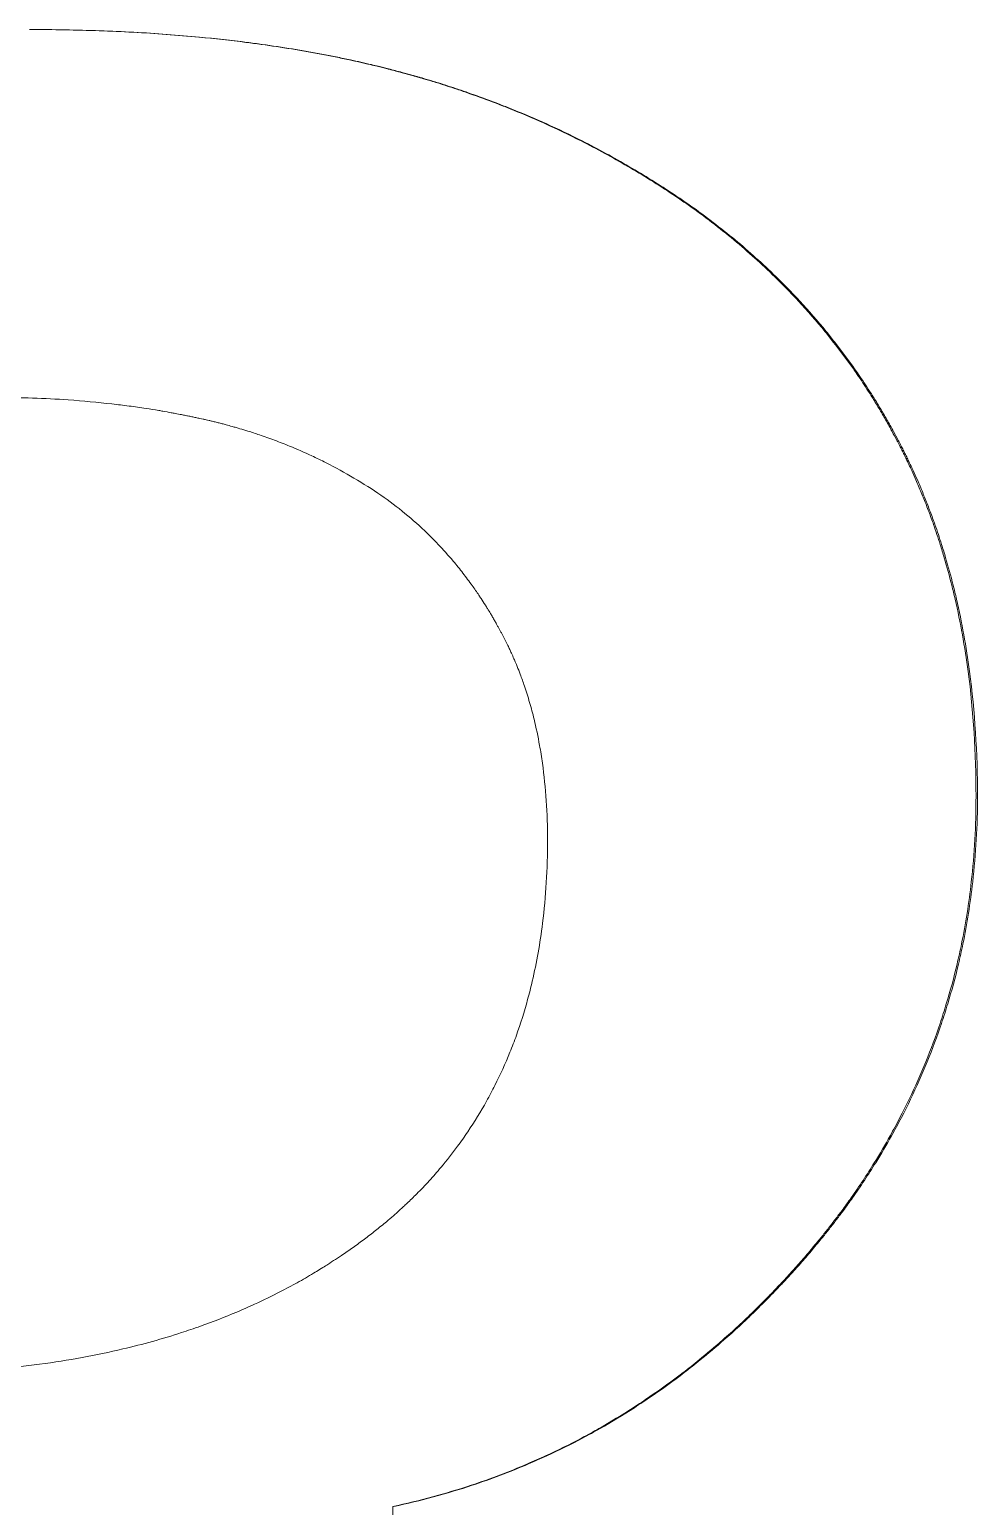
# Model space of a CAD drawing. Header units: millimetres. Extents: x 0 to 8410, y 0 to 5940.
# Drawn here: x 479.969 to 480.716, y 4860.59 to 4861.753 of the extents above; entities that cross this region are included whole.
import ezdxf

# ---------------------------------------------------------------- set-up
doc = ezdxf.new("R2010")
doc.units = ezdxf.units.MM
doc.header["$LTSCALE"] = 10
doc.layers.add('가시적인 것(ISO)', color=3, linetype='Continuous', lineweight=5, true_color=0x00ff00)

msp = doc.modelspace()

# ---------------------------------------------------------------- linework, layer by layer
at = {"layer": '가시적인 것(ISO)'}
msp.add_line((480.4936, 4861.6107), (480.4945, 4861.6107), dxfattribs=at)
for points, knots in [([(479.9694, 4861.7525), (479.9881, 4861.7525), (480.0063, 4861.7522), (480.0242, 4861.7515), (480.0423, 4861.7509), (480.0599, 4861.75), (480.0771, 4861.7487), (480.0858, 4861.748), (480.0943, 4861.7473), (480.1027, 4861.7465), (480.1153, 4861.7453), (480.1277, 4861.744), (480.1399, 4861.7424), (480.144, 4861.7419), (480.148, 4861.7413), (480.152, 4861.7408), (480.16, 4861.7397), (480.1679, 4861.7385), (480.1758, 4861.7372), (480.1797, 4861.7366), (480.1835, 4861.7359), (480.1874, 4861.7352), (480.1951, 4861.7339), (480.2027, 4861.7324), (480.2102, 4861.7309), (480.214, 4861.7302), (480.2177, 4861.7294), (480.2214, 4861.7286), (480.227, 4861.7274), (480.2325, 4861.7261), (480.2379, 4861.7249), (480.2397, 4861.7244), (480.2416, 4861.724), (480.2434, 4861.7236), (480.2461, 4861.7229), (480.2488, 4861.7222), (480.2514, 4861.7216), (480.2523, 4861.7213), (480.2532, 4861.7211), (480.2541, 4861.7209), (480.2559, 4861.7204), (480.2576, 4861.7199), (480.2594, 4861.7195), (480.2603, 4861.7192), (480.2612, 4861.719), (480.2621, 4861.7188), (480.2634, 4861.7184), (480.2647, 4861.7181), (480.266, 4861.7177), (480.2673, 4861.7173), (480.2686, 4861.717), (480.2699, 4861.7166), (480.2717, 4861.7161), (480.2734, 4861.7156), (480.2752, 4861.7151), (480.276, 4861.7149), (480.2769, 4861.7146), (480.2778, 4861.7144), (480.2804, 4861.7136), (480.283, 4861.7128), (480.2855, 4861.7121), (480.2873, 4861.7115), (480.289, 4861.711), (480.2907, 4861.7105), (480.2959, 4861.7089), (480.301, 4861.7072), (480.3061, 4861.7055), (480.3095, 4861.7044), (480.3128, 4861.7032), (480.3162, 4861.702), (480.323, 4861.6997), (480.3296, 4861.6972), (480.3363, 4861.6947), (480.3396, 4861.6934), (480.3429, 4861.6921), (480.3462, 4861.6908), (480.3527, 4861.6882), (480.3593, 4861.6855), (480.3657, 4861.6827), (480.369, 4861.6813), (480.3722, 4861.6799), (480.3754, 4861.6784), (480.385, 4861.6741), (480.3945, 4861.6695), (480.4039, 4861.6648), (480.4101, 4861.6616), (480.4163, 4861.6584), (480.4225, 4861.655), (480.4347, 4861.6484), (480.4468, 4861.6413), (480.4587, 4861.6339), (480.4705, 4861.6265), (480.4821, 4861.6188), (480.4936, 4861.6107)], [0.00178, 0.00178, 0.00178, 0.00178, 0.166667, 0.166667, 0.166667, 0.333333, 0.333333, 0.333333, 0.416667, 0.416667, 0.416667, 0.541667, 0.541667, 0.541667, 0.583333, 0.583333, 0.583333, 0.666667, 0.666667, 0.666667, 0.708333, 0.708333, 0.708333, 0.791667, 0.791667, 0.791667, 0.833333, 0.833333, 0.833333, 0.895833, 0.895833, 0.895833, 0.916667, 0.916667, 0.916667, 0.947917, 0.947917, 0.947917, 0.958333, 0.958333, 0.958333, 0.979167, 0.979167, 0.979167, 0.989583, 0.989583, 0.989583, 1.005208, 1.005208, 1.005208, 1.020833, 1.020833, 1.020833, 1.041667, 1.041667, 1.041667, 1.052083, 1.052083, 1.052083, 1.083333, 1.083333, 1.083333, 1.104167, 1.104167, 1.104167, 1.166667, 1.166667, 1.166667, 1.208333, 1.208333, 1.208333, 1.291667, 1.291667, 1.291667, 1.333333, 1.333333, 1.333333, 1.416667, 1.416667, 1.416667, 1.458333, 1.458333, 1.458333, 1.583333, 1.583333, 1.583333, 1.666667, 1.666667, 1.666667, 1.833333, 1.833333, 1.833333, 2, 2, 2, 2]), ([(479.9694, 4861.7525), (479.9883, 4861.7525), (480.0068, 4861.7522), (480.0248, 4861.7515), (480.0429, 4861.7509), (480.0606, 4861.75), (480.0778, 4861.7487), (480.0865, 4861.748), (480.095, 4861.7473), (480.1034, 4861.7465), (480.116, 4861.7453), (480.1285, 4861.744), (480.1406, 4861.7424), (480.1447, 4861.7419), (480.1487, 4861.7413), (480.1527, 4861.7408), (480.1608, 4861.7397), (480.1687, 4861.7385), (480.1765, 4861.7372), (480.1804, 4861.7366), (480.1843, 4861.7359), (480.1882, 4861.7352), (480.1959, 4861.7339), (480.2035, 4861.7324), (480.211, 4861.7309), (480.2148, 4861.7302), (480.2185, 4861.7294), (480.2222, 4861.7286), (480.2278, 4861.7274), (480.2333, 4861.7261), (480.2387, 4861.7249), (480.2405, 4861.7244), (480.2424, 4861.724), (480.2442, 4861.7236), (480.2469, 4861.7229), (480.2495, 4861.7222), (480.2522, 4861.7216), (480.2531, 4861.7213), (480.254, 4861.7211), (480.2549, 4861.7209), (480.2567, 4861.7204), (480.2584, 4861.7199), (480.2602, 4861.7195), (480.2611, 4861.7192), (480.262, 4861.719), (480.2629, 4861.7188), (480.2642, 4861.7184), (480.2655, 4861.7181), (480.2668, 4861.7177), (480.2681, 4861.7173), (480.2694, 4861.717), (480.2707, 4861.7166), (480.2725, 4861.7161), (480.2742, 4861.7156), (480.276, 4861.7151), (480.2768, 4861.7149), (480.2777, 4861.7146), (480.2786, 4861.7144), (480.2812, 4861.7136), (480.2838, 4861.7128), (480.2864, 4861.7121), (480.2881, 4861.7115), (480.2898, 4861.711), (480.2915, 4861.7105), (480.2967, 4861.7089), (480.3018, 4861.7072), (480.3069, 4861.7055), (480.3103, 4861.7044), (480.3137, 4861.7032), (480.3171, 4861.702), (480.3238, 4861.6997), (480.3305, 4861.6972), (480.3371, 4861.6947), (480.3404, 4861.6934), (480.3437, 4861.6921), (480.347, 4861.6908), (480.3536, 4861.6882), (480.3601, 4861.6855), (480.3666, 4861.6827), (480.3698, 4861.6813), (480.3731, 4861.6799), (480.3763, 4861.6784), (480.3859, 4861.6741), (480.3954, 4861.6695), (480.4048, 4861.6648), (480.411, 4861.6616), (480.4172, 4861.6584), (480.4234, 4861.655), (480.4357, 4861.6484), (480.4477, 4861.6413), (480.4596, 4861.6339), (480.4715, 4861.6265), (480.4831, 4861.6188), (480.4945, 4861.6107)], [0, 0, 0, 0, 0.166667, 0.166667, 0.166667, 0.333333, 0.333333, 0.333333, 0.416667, 0.416667, 0.416667, 0.541667, 0.541667, 0.541667, 0.583333, 0.583333, 0.583333, 0.666667, 0.666667, 0.666667, 0.708333, 0.708333, 0.708333, 0.791667, 0.791667, 0.791667, 0.833333, 0.833333, 0.833333, 0.895833, 0.895833, 0.895833, 0.916667, 0.916667, 0.916667, 0.947917, 0.947917, 0.947917, 0.958333, 0.958333, 0.958333, 0.979167, 0.979167, 0.979167, 0.989583, 0.989583, 0.989583, 1.005208, 1.005208, 1.005208, 1.020833, 1.020833, 1.020833, 1.041667, 1.041667, 1.041667, 1.052083, 1.052083, 1.052083, 1.083333, 1.083333, 1.083333, 1.104167, 1.104167, 1.104167, 1.166667, 1.166667, 1.166667, 1.208333, 1.208333, 1.208333, 1.291667, 1.291667, 1.291667, 1.333333, 1.333333, 1.333333, 1.416667, 1.416667, 1.416667, 1.458333, 1.458333, 1.458333, 1.583333, 1.583333, 1.583333, 1.666667, 1.666667, 1.666667, 1.833333, 1.833333, 1.833333, 2, 2, 2, 2]), ([(480.4936, 4861.6107), (480.5056, 4861.6019), (480.5173, 4861.5928), (480.5284, 4861.5834), (480.5395, 4861.5739), (480.5501, 4861.5642), (480.5603, 4861.5541), (480.5653, 4861.549), (480.5703, 4861.5439), (480.5751, 4861.5387), (480.5824, 4861.5309), (480.5893, 4861.5229), (480.596, 4861.5147), (480.5983, 4861.512), (480.6005, 4861.5092), (480.6026, 4861.5064), (480.607, 4861.5009), (480.6112, 4861.4953), (480.6153, 4861.4896), (480.6174, 4861.4867), (480.6194, 4861.4839), (480.6214, 4861.481), (480.6244, 4861.4766), (480.6273, 4861.4722), (480.6301, 4861.4678), (480.6311, 4861.4663), (480.632, 4861.4649), (480.6329, 4861.4634), (480.6348, 4861.4604), (480.6366, 4861.4574), (480.6385, 4861.4544), (480.6394, 4861.4529), (480.6403, 4861.4514), (480.6411, 4861.4498), (480.6429, 4861.4468), (480.6447, 4861.4437), (480.6464, 4861.4407), (480.6472, 4861.4391), (480.6481, 4861.4376), (480.6489, 4861.436), (480.6502, 4861.4337), (480.6515, 4861.4314), (480.6527, 4861.429), (480.6531, 4861.4283), (480.6535, 4861.4275), (480.6539, 4861.4267), (480.6545, 4861.4255), (480.6551, 4861.4243), (480.6557, 4861.4231), (480.6563, 4861.422), (480.6569, 4861.4208), (480.6575, 4861.4196), (480.6581, 4861.4184), (480.6587, 4861.4172), (480.6593, 4861.416), (480.6599, 4861.4148), (480.6604, 4861.4136), (480.661, 4861.4124), (480.6618, 4861.4108), (480.6625, 4861.4092), (480.6633, 4861.4076), (480.6637, 4861.4068), (480.664, 4861.406), (480.6644, 4861.4052), (480.6655, 4861.4028), (480.6666, 4861.4003), (480.6677, 4861.3979), (480.6684, 4861.3962), (480.6691, 4861.3946), (480.6698, 4861.3929), (480.6712, 4861.3896), (480.6726, 4861.3863), (480.6739, 4861.383), (480.6746, 4861.3813), (480.6753, 4861.3796), (480.6759, 4861.378), (480.6772, 4861.3746), (480.6785, 4861.3712), (480.6797, 4861.3678), (480.6804, 4861.3661), (480.681, 4861.3644), (480.6816, 4861.3627), (480.6834, 4861.3575), (480.6851, 4861.3523), (480.6868, 4861.3471), (480.6879, 4861.3436), (480.689, 4861.3401), (480.69, 4861.3365), (480.6921, 4861.3294), (480.694, 4861.3222), (480.6959, 4861.315), (480.6968, 4861.3113), (480.6977, 4861.3077), (480.6985, 4861.304), (480.7028, 4861.2856), (480.7062, 4861.2666), (480.7088, 4861.247), (480.713, 4861.2157), (480.715, 4861.183), (480.715, 4861.1488)], [0, 0, 0, 0, 0.166667, 0.166667, 0.166667, 0.333333, 0.333333, 0.333333, 0.416667, 0.416667, 0.416667, 0.541667, 0.541667, 0.541667, 0.583333, 0.583333, 0.583333, 0.666667, 0.666667, 0.666667, 0.708333, 0.708333, 0.708333, 0.770833, 0.770833, 0.770833, 0.791667, 0.791667, 0.791667, 0.833333, 0.833333, 0.833333, 0.854167, 0.854167, 0.854167, 0.895833, 0.895833, 0.895833, 0.916667, 0.916667, 0.916667, 0.947917, 0.947917, 0.947917, 0.958333, 0.958333, 0.958333, 0.973958, 0.973958, 0.973958, 0.989583, 0.989583, 0.989583, 1.005208, 1.005208, 1.005208, 1.020833, 1.020833, 1.020833, 1.041667, 1.041667, 1.041667, 1.052083, 1.052083, 1.052083, 1.083333, 1.083333, 1.083333, 1.104167, 1.104167, 1.104167, 1.145833, 1.145833, 1.145833, 1.166667, 1.166667, 1.166667, 1.208333, 1.208333, 1.208333, 1.229167, 1.229167, 1.229167, 1.291667, 1.291667, 1.291667, 1.333333, 1.333333, 1.333333, 1.416667, 1.416667, 1.416667, 1.458333, 1.458333, 1.458333, 1.666667, 1.666667, 1.666667, 2, 2, 2, 2]), ([(480.4945, 4861.6107), (480.5066, 4861.6019), (480.5182, 4861.5928), (480.5294, 4861.5834), (480.5405, 4861.5739), (480.5511, 4861.5642), (480.5613, 4861.5541), (480.5664, 4861.549), (480.5713, 4861.5439), (480.5761, 4861.5387), (480.5834, 4861.5309), (480.5904, 4861.5229), (480.5971, 4861.5147), (480.5993, 4861.512), (480.6015, 4861.5092), (480.6037, 4861.5064), (480.608, 4861.5009), (480.6123, 4861.4953), (480.6164, 4861.4896), (480.6184, 4861.4867), (480.6204, 4861.4839), (480.6224, 4861.481), (480.6254, 4861.4766), (480.6283, 4861.4722), (480.6312, 4861.4678), (480.6321, 4861.4663), (480.6331, 4861.4649), (480.634, 4861.4634), (480.6359, 4861.4604), (480.6377, 4861.4574), (480.6395, 4861.4544), (480.6404, 4861.4529), (480.6413, 4861.4514), (480.6422, 4861.4498), (480.644, 4861.4468), (480.6457, 4861.4437), (480.6475, 4861.4407), (480.6483, 4861.4391), (480.6492, 4861.4376), (480.65, 4861.436), (480.6513, 4861.4337), (480.6525, 4861.4314), (480.6538, 4861.429), (480.6542, 4861.4283), (480.6546, 4861.4275), (480.655, 4861.4267), (480.6556, 4861.4255), (480.6562, 4861.4243), (480.6568, 4861.4231), (480.6574, 4861.422), (480.658, 4861.4208), (480.6586, 4861.4196), (480.6592, 4861.4184), (480.6598, 4861.4172), (480.6604, 4861.416), (480.6609, 4861.4148), (480.6615, 4861.4136), (480.6621, 4861.4124), (480.6629, 4861.4108), (480.6636, 4861.4092), (480.6644, 4861.4076), (480.6648, 4861.4068), (480.6651, 4861.406), (480.6655, 4861.4052), (480.6666, 4861.4028), (480.6677, 4861.4003), (480.6688, 4861.3979), (480.6695, 4861.3962), (480.6702, 4861.3946), (480.6709, 4861.3929), (480.6723, 4861.3896), (480.6737, 4861.3863), (480.675, 4861.383), (480.6757, 4861.3813), (480.6764, 4861.3796), (480.677, 4861.378), (480.6783, 4861.3746), (480.6796, 4861.3712), (480.6808, 4861.3678), (480.6814, 4861.3661), (480.6821, 4861.3644), (480.6827, 4861.3627), (480.6845, 4861.3575), (480.6862, 4861.3523), (480.6879, 4861.3471), (480.689, 4861.3436), (480.6901, 4861.3401), (480.6911, 4861.3365), (480.6932, 4861.3294), (480.6952, 4861.3222), (480.697, 4861.315), (480.6979, 4861.3113), (480.6988, 4861.3077), (480.6996, 4861.304), (480.7039, 4861.2856), (480.7073, 4861.2666), (480.7099, 4861.247), (480.7141, 4861.2157), (480.7162, 4861.183), (480.7162, 4861.1488)], [0, 0, 0, 0, 0.166667, 0.166667, 0.166667, 0.333333, 0.333333, 0.333333, 0.416667, 0.416667, 0.416667, 0.541667, 0.541667, 0.541667, 0.583333, 0.583333, 0.583333, 0.666667, 0.666667, 0.666667, 0.708333, 0.708333, 0.708333, 0.770833, 0.770833, 0.770833, 0.791667, 0.791667, 0.791667, 0.833333, 0.833333, 0.833333, 0.854167, 0.854167, 0.854167, 0.895833, 0.895833, 0.895833, 0.916667, 0.916667, 0.916667, 0.947917, 0.947917, 0.947917, 0.958333, 0.958333, 0.958333, 0.973958, 0.973958, 0.973958, 0.989583, 0.989583, 0.989583, 1.005208, 1.005208, 1.005208, 1.020833, 1.020833, 1.020833, 1.041667, 1.041667, 1.041667, 1.052083, 1.052083, 1.052083, 1.083333, 1.083333, 1.083333, 1.104167, 1.104167, 1.104167, 1.145833, 1.145833, 1.145833, 1.166667, 1.166667, 1.166667, 1.208333, 1.208333, 1.208333, 1.229167, 1.229167, 1.229167, 1.291667, 1.291667, 1.291667, 1.333333, 1.333333, 1.333333, 1.416667, 1.416667, 1.416667, 1.458333, 1.458333, 1.458333, 1.666667, 1.666667, 1.666667, 2, 2, 2, 2]), ([(480.2463, 4861.3858), (480.2394, 4861.3905), (480.2323, 4861.395), (480.225, 4861.3993), (480.2178, 4861.4035), (480.2105, 4861.4076), (480.203, 4861.4114), (480.1993, 4861.4133), (480.1955, 4861.4151), (480.1917, 4861.4169), (480.186, 4861.4195), (480.1802, 4861.4221), (480.1743, 4861.4245), (480.1724, 4861.4253), (480.1704, 4861.4261), (480.1684, 4861.4268), (480.1645, 4861.4284), (480.1605, 4861.4299), (480.1565, 4861.4313), (480.1545, 4861.432), (480.1525, 4861.4327), (480.1505, 4861.4334), (480.1475, 4861.4344), (480.1444, 4861.4354), (480.1414, 4861.4364), (480.1403, 4861.4367), (480.1393, 4861.437), (480.1383, 4861.4373), (480.1362, 4861.4379), (480.1342, 4861.4385), (480.1321, 4861.4391), (480.1311, 4861.4394), (480.13, 4861.4397), (480.129, 4861.44), (480.1274, 4861.4404), (480.1259, 4861.4409), (480.1243, 4861.4413), (480.1238, 4861.4414), (480.1233, 4861.4416), (480.1228, 4861.4417), (480.1217, 4861.442), (480.1207, 4861.4423), (480.1196, 4861.4425), (480.1191, 4861.4427), (480.1186, 4861.4428), (480.118, 4861.4429), (480.117, 4861.4432), (480.1159, 4861.4435), (480.1149, 4861.4437), (480.1143, 4861.4438), (480.1138, 4861.444), (480.1133, 4861.4441), (480.1125, 4861.4443), (480.1117, 4861.4445), (480.1109, 4861.4447), (480.1101, 4861.4448), (480.1093, 4861.445), (480.1085, 4861.4452), (480.1077, 4861.4454), (480.1069, 4861.4456), (480.1061, 4861.4458), (480.1053, 4861.4459), (480.1045, 4861.4461), (480.1037, 4861.4463), (480.1026, 4861.4465), (480.1016, 4861.4467), (480.1005, 4861.447), (480.1, 4861.4471), (480.0994, 4861.4472), (480.0989, 4861.4473), (480.0978, 4861.4475), (480.0967, 4861.4478), (480.0957, 4861.448), (480.0951, 4861.4481), (480.0946, 4861.4482), (480.094, 4861.4483), (480.093, 4861.4485), (480.0919, 4861.4488), (480.0908, 4861.449), (480.0903, 4861.4491), (480.0897, 4861.4492), (480.0892, 4861.4493), (480.0876, 4861.4496), (480.0859, 4861.4499), (480.0843, 4861.4502), (480.0832, 4861.4504), (480.0821, 4861.4506), (480.081, 4861.4508), (480.0788, 4861.4512), (480.0767, 4861.4516), (480.0745, 4861.452), (480.0734, 4861.4522), (480.0723, 4861.4524), (480.0712, 4861.4526), (480.0679, 4861.4531), (480.0646, 4861.4536), (480.0612, 4861.4542), (480.059, 4861.4545), (480.0568, 4861.4548), (480.0546, 4861.4551), (480.0501, 4861.4558), (480.0456, 4861.4564), (480.0411, 4861.4569), (480.0389, 4861.4572), (480.0366, 4861.4575), (480.0344, 4861.4577), (480.0231, 4861.459), (480.0116, 4861.4601), (480, 4861.4609), (479.9814, 4861.4622), (479.9625, 4861.4628), (479.9431, 4861.4628)], [0, 0, 0, 0, 0.166667, 0.166667, 0.166667, 0.333333, 0.333333, 0.333333, 0.416667, 0.416667, 0.416667, 0.541667, 0.541667, 0.541667, 0.583333, 0.583333, 0.583333, 0.666667, 0.666667, 0.666667, 0.708333, 0.708333, 0.708333, 0.770833, 0.770833, 0.770833, 0.791667, 0.791667, 0.791667, 0.833333, 0.833333, 0.833333, 0.854167, 0.854167, 0.854167, 0.885417, 0.885417, 0.885417, 0.895833, 0.895833, 0.895833, 0.916667, 0.916667, 0.916667, 0.927083, 0.927083, 0.927083, 0.947917, 0.947917, 0.947917, 0.958333, 0.958333, 0.958333, 0.973958, 0.973958, 0.973958, 0.989583, 0.989583, 0.989583, 1.005208, 1.005208, 1.005208, 1.020833, 1.020833, 1.020833, 1.041667, 1.041667, 1.041667, 1.052083, 1.052083, 1.052083, 1.072917, 1.072917, 1.072917, 1.083333, 1.083333, 1.083333, 1.104167, 1.104167, 1.104167, 1.114583, 1.114583, 1.114583, 1.145833, 1.145833, 1.145833, 1.166667, 1.166667, 1.166667, 1.208333, 1.208333, 1.208333, 1.229167, 1.229167, 1.229167, 1.291667, 1.291667, 1.291667, 1.333333, 1.333333, 1.333333, 1.416667, 1.416667, 1.416667, 1.458333, 1.458333, 1.458333, 1.666667, 1.666667, 1.666667, 2, 2, 2, 2]), ([(480.3775, 4861.1143), (480.3775, 4861.1249), (480.3772, 4861.1352), (480.3765, 4861.1453), (480.3758, 4861.1554), (480.3748, 4861.1652), (480.3735, 4861.1748), (480.3728, 4861.1796), (480.3721, 4861.1843), (480.3712, 4861.1889), (480.37, 4861.1959), (480.3685, 4861.2028), (480.3669, 4861.2095), (480.3663, 4861.2117), (480.3658, 4861.2139), (480.3652, 4861.2161), (480.364, 4861.2205), (480.3627, 4861.2249), (480.3614, 4861.2291), (480.3607, 4861.2313), (480.36, 4861.2334), (480.3593, 4861.2355), (480.3582, 4861.2387), (480.3571, 4861.2418), (480.3559, 4861.2449), (480.3556, 4861.2459), (480.3552, 4861.2469), (480.3548, 4861.248), (480.354, 4861.25), (480.3531, 4861.252), (480.3523, 4861.254), (480.3519, 4861.255), (480.3515, 4861.256), (480.351, 4861.257), (480.3504, 4861.2585), (480.3497, 4861.26), (480.349, 4861.2615), (480.3488, 4861.262), (480.3486, 4861.2625), (480.3484, 4861.263), (480.3479, 4861.264), (480.3475, 4861.2649), (480.347, 4861.2659), (480.3468, 4861.2664), (480.3465, 4861.2669), (480.3463, 4861.2674), (480.346, 4861.2681), (480.3456, 4861.2688), (480.3452, 4861.2696), (480.3449, 4861.2703), (480.3445, 4861.271), (480.3442, 4861.2717), (480.3438, 4861.2724), (480.3434, 4861.2732), (480.3431, 4861.2739), (480.3427, 4861.2746), (480.3423, 4861.2753), (480.342, 4861.276), (480.3416, 4861.2767), (480.3412, 4861.2774), (480.3408, 4861.2781), (480.3404, 4861.2788), (480.3401, 4861.2795), (480.3397, 4861.2802), (480.3393, 4861.2809), (480.3389, 4861.2816), (480.3385, 4861.2823), (480.3381, 4861.283), (480.3377, 4861.2837), (480.3374, 4861.2844), (480.3368, 4861.2853), (480.3363, 4861.2863), (480.3358, 4861.2872), (480.3355, 4861.2876), (480.3353, 4861.2881), (480.335, 4861.2885), (480.3345, 4861.2895), (480.3339, 4861.2904), (480.3334, 4861.2913), (480.3331, 4861.2917), (480.3329, 4861.2922), (480.3326, 4861.2926), (480.3318, 4861.294), (480.331, 4861.2953), (480.3301, 4861.2966), (480.3296, 4861.2975), (480.329, 4861.2984), (480.3285, 4861.2993), (480.3274, 4861.301), (480.3262, 4861.3028), (480.3251, 4861.3045), (480.3245, 4861.3054), (480.324, 4861.3062), (480.3234, 4861.3071), (480.3217, 4861.3097), (480.3199, 4861.3122), (480.3181, 4861.3147), (480.3169, 4861.3163), (480.3157, 4861.318), (480.3145, 4861.3196), (480.3121, 4861.3229), (480.3096, 4861.3261), (480.3071, 4861.3292), (480.3058, 4861.3308), (480.3045, 4861.3324), (480.3032, 4861.3339), (480.2993, 4861.3385), (480.2954, 4861.343), (480.2912, 4861.3473), (480.2885, 4861.3502), (480.2857, 4861.353), (480.2829, 4861.3558), (480.2772, 4861.3613), (480.2713, 4861.3665), (480.2652, 4861.3715), (480.2591, 4861.3766), (480.2528, 4861.3813), (480.2463, 4861.3858)], [0, 0, 0, 0, 0.166667, 0.166667, 0.166667, 0.333333, 0.333333, 0.333333, 0.416667, 0.416667, 0.416667, 0.541667, 0.541667, 0.541667, 0.583333, 0.583333, 0.583333, 0.666667, 0.666667, 0.666667, 0.708333, 0.708333, 0.708333, 0.770833, 0.770833, 0.770833, 0.791667, 0.791667, 0.791667, 0.833333, 0.833333, 0.833333, 0.854167, 0.854167, 0.854167, 0.885417, 0.885417, 0.885417, 0.895833, 0.895833, 0.895833, 0.916667, 0.916667, 0.916667, 0.927083, 0.927083, 0.927083, 0.942708, 0.942708, 0.942708, 0.958333, 0.958333, 0.958333, 0.973958, 0.973958, 0.973958, 0.989583, 0.989583, 0.989583, 1.005208, 1.005208, 1.005208, 1.020833, 1.020833, 1.020833, 1.036458, 1.036458, 1.036458, 1.052083, 1.052083, 1.052083, 1.072917, 1.072917, 1.072917, 1.083333, 1.083333, 1.083333, 1.104167, 1.104167, 1.104167, 1.114583, 1.114583, 1.114583, 1.145833, 1.145833, 1.145833, 1.166667, 1.166667, 1.166667, 1.208333, 1.208333, 1.208333, 1.229167, 1.229167, 1.229167, 1.291667, 1.291667, 1.291667, 1.333333, 1.333333, 1.333333, 1.416667, 1.416667, 1.416667, 1.458333, 1.458333, 1.458333, 1.583333, 1.583333, 1.583333, 1.666667, 1.666667, 1.666667, 1.833333, 1.833333, 1.833333, 2, 2, 2, 2]), ([(480.715, 4861.1488), (480.715, 4861.1258), (480.7138, 4861.1033), (480.7113, 4861.0813), (480.7094, 4861.0648), (480.7069, 4861.0485), (480.7036, 4861.0325), (480.7025, 4861.0272), (480.7013, 4861.0219), (480.7001, 4861.0166), (480.6976, 4861.0061), (480.6948, 4860.9957), (480.6916, 4860.9854), (480.6901, 4860.9802), (480.6884, 4860.9751), (480.6867, 4860.97), (480.6833, 4860.9598), (480.6795, 4860.9497), (480.6755, 4860.9398), (480.6735, 4860.9348), (480.6714, 4860.9298), (480.6692, 4860.9249), (480.6648, 4860.9151), (480.6601, 4860.9054), (480.6551, 4860.8958), (480.6526, 4860.891), (480.65, 4860.8862), (480.6474, 4860.8814), (480.6434, 4860.8743), (480.6393, 4860.8673), (480.6349, 4860.8603), (480.6335, 4860.858), (480.632, 4860.8556), (480.6305, 4860.8533), (480.6276, 4860.8487), (480.6245, 4860.8441), (480.6214, 4860.8395), (480.6198, 4860.8373), (480.6183, 4860.835), (480.6167, 4860.8327), (480.6143, 4860.8293), (480.6118, 4860.8259), (480.6093, 4860.8225), (480.6085, 4860.8214), (480.6077, 4860.8203), (480.6068, 4860.8192), (480.6051, 4860.8169), (480.6034, 4860.8147), (480.6017, 4860.8125), (480.6009, 4860.8114), (480.6, 4860.8103), (480.5991, 4860.8092), (480.5974, 4860.8069), (480.5956, 4860.8047), (480.5939, 4860.8025), (480.593, 4860.8014), (480.5921, 4860.8003), (480.5912, 4860.7992), (480.5898, 4860.7976), (480.5885, 4860.7959), (480.5871, 4860.7943), (480.5857, 4860.7927), (480.5844, 4860.791), (480.583, 4860.7894), (480.5816, 4860.7878), (480.5802, 4860.7861), (480.5788, 4860.7845), (480.5774, 4860.7829), (480.576, 4860.7813), (480.5745, 4860.7797), (480.5726, 4860.7775), (480.5707, 4860.7754), (480.5688, 4860.7733), (480.5679, 4860.7723), (480.5669, 4860.7712), (480.566, 4860.7702), (480.5641, 4860.7681), (480.5621, 4860.766), (480.5602, 4860.764), (480.5592, 4860.763), (480.5583, 4860.762), (480.5573, 4860.7609), (480.5554, 4860.7589), (480.5534, 4860.7569), (480.5515, 4860.7549), (480.5505, 4860.7539), (480.5495, 4860.7529), (480.5485, 4860.7519), (480.5456, 4860.7489), (480.5426, 4860.746), (480.5397, 4860.7431), (480.5377, 4860.7412), (480.5357, 4860.7392), (480.5337, 4860.7373), (480.5297, 4860.7335), (480.5257, 4860.7298), (480.5216, 4860.7261), (480.5196, 4860.7243), (480.5175, 4860.7225), (480.5155, 4860.7207), (480.5093, 4860.7153), (480.5031, 4860.7101), (480.4968, 4860.705), (480.4926, 4860.7016), (480.4884, 4860.6982), (480.4842, 4860.695), (480.4756, 4860.6884), (480.467, 4860.6822), (480.4582, 4860.6762), (480.4539, 4860.6732), (480.4495, 4860.6703), (480.445, 4860.6674), (480.4361, 4860.6617), (480.4271, 4860.6562), (480.418, 4860.651), (480.4134, 4860.6484), (480.4088, 4860.6459), (480.4042, 4860.6434), (480.3949, 4860.6385), (480.3855, 4860.6338), (480.376, 4860.6295), (480.3712, 4860.6273), (480.3664, 4860.6251), (480.3616, 4860.6231), (480.3471, 4860.6169), (480.3324, 4860.6113), (480.3173, 4860.6063), (480.2972, 4860.5997), (480.2767, 4860.5941), (480.2556, 4860.5896)], [0, 0, 0, 0, 0.166667, 0.166667, 0.166667, 0.291667, 0.291667, 0.291667, 0.333333, 0.333333, 0.333333, 0.416667, 0.416667, 0.416667, 0.458333, 0.458333, 0.458333, 0.541667, 0.541667, 0.541667, 0.583333, 0.583333, 0.583333, 0.666667, 0.666667, 0.666667, 0.708333, 0.708333, 0.708333, 0.770833, 0.770833, 0.770833, 0.791667, 0.791667, 0.791667, 0.833333, 0.833333, 0.833333, 0.854167, 0.854167, 0.854167, 0.885417, 0.885417, 0.885417, 0.895833, 0.895833, 0.895833, 0.916667, 0.916667, 0.916667, 0.927083, 0.927083, 0.927083, 0.947917, 0.947917, 0.947917, 0.958333, 0.958333, 0.958333, 0.973958, 0.973958, 0.973958, 0.989583, 0.989583, 0.989583, 1.005208, 1.005208, 1.005208, 1.020833, 1.020833, 1.020833, 1.041667, 1.041667, 1.041667, 1.052083, 1.052083, 1.052083, 1.072917, 1.072917, 1.072917, 1.083333, 1.083333, 1.083333, 1.104167, 1.104167, 1.104167, 1.114583, 1.114583, 1.114583, 1.145833, 1.145833, 1.145833, 1.166667, 1.166667, 1.166667, 1.208333, 1.208333, 1.208333, 1.229167, 1.229167, 1.229167, 1.291667, 1.291667, 1.291667, 1.333333, 1.333333, 1.333333, 1.416667, 1.416667, 1.416667, 1.458333, 1.458333, 1.458333, 1.541667, 1.541667, 1.541667, 1.583333, 1.583333, 1.583333, 1.666667, 1.666667, 1.666667, 1.708333, 1.708333, 1.708333, 1.833333, 1.833333, 1.833333, 2, 2, 2, 2]), ([(480.7162, 4861.1488), (480.7162, 4861.1258), (480.7149, 4861.1033), (480.7124, 4861.0813), (480.7105, 4861.0648), (480.708, 4861.0485), (480.7047, 4861.0325), (480.7036, 4861.0272), (480.7024, 4861.0219), (480.7012, 4861.0166), (480.6987, 4861.0061), (480.6959, 4860.9957), (480.6927, 4860.9854), (480.6912, 4860.9802), (480.6895, 4860.9751), (480.6878, 4860.97), (480.6844, 4860.9598), (480.6806, 4860.9497), (480.6766, 4860.9398), (480.6745, 4860.9348), (480.6724, 4860.9298), (480.6703, 4860.9249), (480.6659, 4860.9151), (480.6612, 4860.9054), (480.6562, 4860.8958), (480.6537, 4860.891), (480.6511, 4860.8862), (480.6485, 4860.8814), (480.6445, 4860.8743), (480.6403, 4860.8673), (480.636, 4860.8603), (480.6345, 4860.858), (480.6331, 4860.8556), (480.6316, 4860.8533), (480.6286, 4860.8487), (480.6256, 4860.8441), (480.6225, 4860.8395), (480.6209, 4860.8373), (480.6193, 4860.835), (480.6177, 4860.8327), (480.6153, 4860.8293), (480.6129, 4860.8259), (480.6104, 4860.8225), (480.6095, 4860.8214), (480.6087, 4860.8203), (480.6079, 4860.8192), (480.6062, 4860.8169), (480.6045, 4860.8147), (480.6028, 4860.8125), (480.6019, 4860.8114), (480.601, 4860.8103), (480.6002, 4860.8092), (480.5984, 4860.8069), (480.5967, 4860.8047), (480.5949, 4860.8025), (480.594, 4860.8014), (480.5931, 4860.8003), (480.5922, 4860.7992), (480.5909, 4860.7976), (480.5895, 4860.7959), (480.5881, 4860.7943), (480.5868, 4860.7927), (480.5854, 4860.791), (480.584, 4860.7894), (480.5826, 4860.7878), (480.5812, 4860.7861), (480.5798, 4860.7845), (480.5784, 4860.7829), (480.577, 4860.7813), (480.5756, 4860.7797), (480.5737, 4860.7775), (480.5718, 4860.7754), (480.5699, 4860.7733), (480.5689, 4860.7723), (480.568, 4860.7712), (480.567, 4860.7702), (480.5651, 4860.7681), (480.5632, 4860.766), (480.5612, 4860.764), (480.5603, 4860.763), (480.5593, 4860.762), (480.5583, 4860.7609), (480.5564, 4860.7589), (480.5544, 4860.7569), (480.5525, 4860.7549), (480.5515, 4860.7539), (480.5505, 4860.7529), (480.5495, 4860.7519), (480.5466, 4860.7489), (480.5436, 4860.746), (480.5407, 4860.7431), (480.5387, 4860.7412), (480.5367, 4860.7392), (480.5347, 4860.7373), (480.5307, 4860.7335), (480.5266, 4860.7298), (480.5226, 4860.7261), (480.5205, 4860.7243), (480.5185, 4860.7225), (480.5164, 4860.7207), (480.5103, 4860.7153), (480.5041, 4860.7101), (480.4978, 4860.705), (480.4936, 4860.7016), (480.4894, 4860.6982), (480.4851, 4860.695), (480.4766, 4860.6884), (480.468, 4860.6822), (480.4592, 4860.6762), (480.4548, 4860.6732), (480.4504, 4860.6703), (480.4459, 4860.6674), (480.437, 4860.6617), (480.428, 4860.6562), (480.4189, 4860.651), (480.4143, 4860.6484), (480.4097, 4860.6459), (480.4051, 4860.6434), (480.3958, 4860.6385), (480.3864, 4860.6338), (480.3769, 4860.6295), (480.3721, 4860.6273), (480.3673, 4860.6251), (480.3625, 4860.6231), (480.348, 4860.6169), (480.3332, 4860.6113), (480.3182, 4860.6063), (480.2981, 4860.5997), (480.2775, 4860.5941), (480.2564, 4860.5896)], [0, 0, 0, 0, 0.166667, 0.166667, 0.166667, 0.291667, 0.291667, 0.291667, 0.333333, 0.333333, 0.333333, 0.416667, 0.416667, 0.416667, 0.458333, 0.458333, 0.458333, 0.541667, 0.541667, 0.541667, 0.583333, 0.583333, 0.583333, 0.666667, 0.666667, 0.666667, 0.708333, 0.708333, 0.708333, 0.770833, 0.770833, 0.770833, 0.791667, 0.791667, 0.791667, 0.833333, 0.833333, 0.833333, 0.854167, 0.854167, 0.854167, 0.885417, 0.885417, 0.885417, 0.895833, 0.895833, 0.895833, 0.916667, 0.916667, 0.916667, 0.927083, 0.927083, 0.927083, 0.947917, 0.947917, 0.947917, 0.958333, 0.958333, 0.958333, 0.973958, 0.973958, 0.973958, 0.989583, 0.989583, 0.989583, 1.005208, 1.005208, 1.005208, 1.020833, 1.020833, 1.020833, 1.041667, 1.041667, 1.041667, 1.052083, 1.052083, 1.052083, 1.072917, 1.072917, 1.072917, 1.083333, 1.083333, 1.083333, 1.104167, 1.104167, 1.104167, 1.114583, 1.114583, 1.114583, 1.145833, 1.145833, 1.145833, 1.166667, 1.166667, 1.166667, 1.208333, 1.208333, 1.208333, 1.229167, 1.229167, 1.229167, 1.291667, 1.291667, 1.291667, 1.333333, 1.333333, 1.333333, 1.416667, 1.416667, 1.416667, 1.458333, 1.458333, 1.458333, 1.541667, 1.541667, 1.541667, 1.583333, 1.583333, 1.583333, 1.666667, 1.666667, 1.666667, 1.708333, 1.708333, 1.708333, 1.833333, 1.833333, 1.833333, 2, 2, 2, 2]), ([(479.8703, 4860.695), (479.8953, 4860.695), (479.9195, 4860.696), (479.9429, 4860.6979), (479.9663, 4860.6999), (479.9889, 4860.7029), (480.0108, 4860.7069), (480.0217, 4860.7089), (480.0325, 4860.7111), (480.043, 4860.7136), (480.0588, 4860.7173), (480.0742, 4860.7216), (480.0892, 4860.7265), (480.0941, 4860.7281), (480.0991, 4860.7298), (480.104, 4860.7315), (480.1138, 4860.735), (480.1233, 4860.7387), (480.1327, 4860.7427), (480.1374, 4860.7447), (480.1421, 4860.7467), (480.1467, 4860.7488), (480.1536, 4860.752), (480.1604, 4860.7553), (480.1671, 4860.7588), (480.1693, 4860.7599), (480.1715, 4860.7611), (480.1737, 4860.7623), (480.1781, 4860.7646), (480.1825, 4860.767), (480.1868, 4860.7695), (480.1889, 4860.7708), (480.1911, 4860.772), (480.1932, 4860.7733), (480.1964, 4860.7752), (480.1996, 4860.7772), (480.2027, 4860.7791), (480.2038, 4860.7798), (480.2048, 4860.7805), (480.2059, 4860.7811), (480.2079, 4860.7825), (480.21, 4860.7838), (480.2121, 4860.7852), (480.2131, 4860.7859), (480.2141, 4860.7866), (480.2151, 4860.7873), (480.2167, 4860.7883), (480.2182, 4860.7893), (480.2197, 4860.7904), (480.2213, 4860.7914), (480.2228, 4860.7925), (480.2243, 4860.7936), (480.2258, 4860.7947), (480.2273, 4860.7957), (480.2288, 4860.7968), (480.2303, 4860.7979), (480.2318, 4860.799), (480.2333, 4860.8001), (480.2347, 4860.8012), (480.2362, 4860.8023), (480.2377, 4860.8035), (480.2391, 4860.8046), (480.2406, 4860.8057), (480.242, 4860.8069), (480.2435, 4860.808), (480.2449, 4860.8091), (480.2463, 4860.8103), (480.2477, 4860.8115), (480.2492, 4860.8126), (480.2506, 4860.8138), (480.2524, 4860.8154), (480.2543, 4860.8169), (480.2561, 4860.8185), (480.257, 4860.8193), (480.2579, 4860.8201), (480.2588, 4860.8209), (480.2606, 4860.8225), (480.2624, 4860.8241), (480.2641, 4860.8258), (480.265, 4860.8266), (480.2659, 4860.8274), (480.2667, 4860.8282), (480.2694, 4860.8307), (480.2719, 4860.8332), (480.2744, 4860.8357), (480.2761, 4860.8374), (480.2778, 4860.8391), (480.2794, 4860.8408), (480.2827, 4860.8443), (480.2859, 4860.8478), (480.289, 4860.8513), (480.2905, 4860.8531), (480.2921, 4860.8549), (480.2936, 4860.8567), (480.2981, 4860.8621), (480.3025, 4860.8676), (480.3066, 4860.8732), (480.3094, 4860.877), (480.3121, 4860.8808), (480.3147, 4860.8847), (480.32, 4860.8925), (480.3249, 4860.9005), (480.3295, 4860.9087), (480.3317, 4860.9128), (480.3339, 4860.917), (480.3361, 4860.9212), (480.3403, 4860.9296), (480.3443, 4860.9383), (480.3478, 4860.9472), (480.3496, 4860.9516), (480.3514, 4860.9561), (480.353, 4860.9607), (480.3563, 4860.9698), (480.3592, 4860.9792), (480.3618, 4860.9887), (480.3631, 4860.9935), (480.3644, 4860.9983), (480.3655, 4861.0032), (480.3689, 4861.0179), (480.3716, 4861.0331), (480.3736, 4861.0488), (480.3762, 4861.0698), (480.3775, 4861.0916), (480.3775, 4861.1143)], [0, 0, 0, 0, 0.166667, 0.166667, 0.166667, 0.333333, 0.333333, 0.333333, 0.416667, 0.416667, 0.416667, 0.541667, 0.541667, 0.541667, 0.583333, 0.583333, 0.583333, 0.666667, 0.666667, 0.666667, 0.708333, 0.708333, 0.708333, 0.770833, 0.770833, 0.770833, 0.791667, 0.791667, 0.791667, 0.833333, 0.833333, 0.833333, 0.854167, 0.854167, 0.854167, 0.885417, 0.885417, 0.885417, 0.895833, 0.895833, 0.895833, 0.916667, 0.916667, 0.916667, 0.927083, 0.927083, 0.927083, 0.942708, 0.942708, 0.942708, 0.958333, 0.958333, 0.958333, 0.973958, 0.973958, 0.973958, 0.989583, 0.989583, 0.989583, 1.005208, 1.005208, 1.005208, 1.020833, 1.020833, 1.020833, 1.036458, 1.036458, 1.036458, 1.052083, 1.052083, 1.052083, 1.072917, 1.072917, 1.072917, 1.083333, 1.083333, 1.083333, 1.104167, 1.104167, 1.104167, 1.114583, 1.114583, 1.114583, 1.145833, 1.145833, 1.145833, 1.166667, 1.166667, 1.166667, 1.208333, 1.208333, 1.208333, 1.229167, 1.229167, 1.229167, 1.291667, 1.291667, 1.291667, 1.333333, 1.333333, 1.333333, 1.416667, 1.416667, 1.416667, 1.458333, 1.458333, 1.458333, 1.541667, 1.541667, 1.541667, 1.583333, 1.583333, 1.583333, 1.666667, 1.666667, 1.666667, 1.708333, 1.708333, 1.708333, 1.833333, 1.833333, 1.833333, 2, 2, 2, 2]), ([(480.2556, 4860.5896), (480.2556, 4860.5862), (480.2556, 4860.5829), (480.2556, 4860.5795), (480.2556, 4860.5748), (480.2556, 4860.57), (480.2556, 4860.5653)], [0, 0, 0, 0, 0.001012966, 0.001012966, 0.001012966, 0.002431118, 0.002431118, 0.002431118, 0.002431118])]:
    msp.add_open_spline(points, degree=3, knots=knots, dxfattribs=at)

doc.saveas('drawing.dxf')
